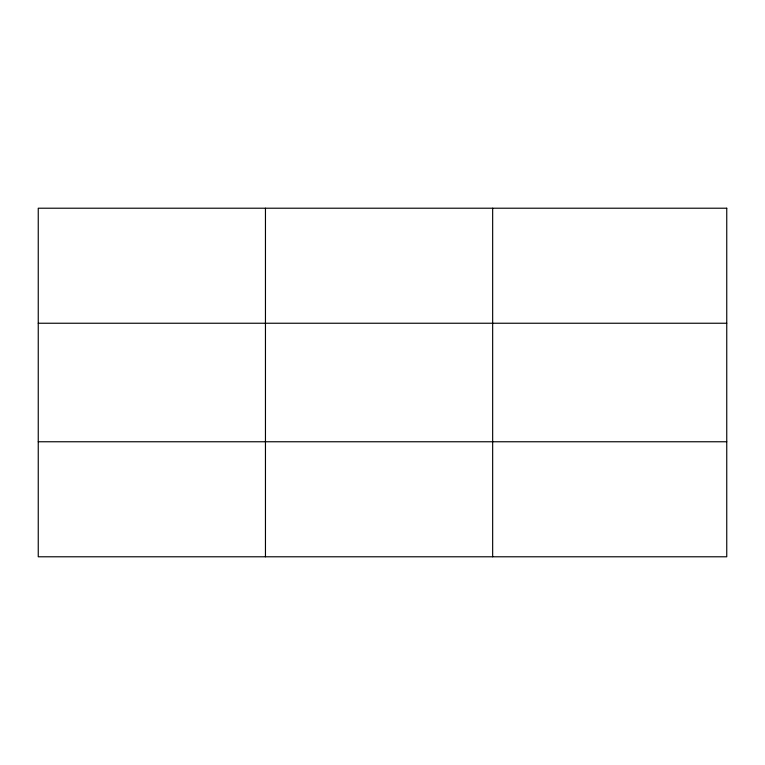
<?xml version="1.0" encoding="UTF-8"?>
<svg xmlns="http://www.w3.org/2000/svg" width="765" height="765" viewBox="0 0 765 765"><rect width="100%" height="100%" fill="white"/><g stroke="black" fill="none" stroke-linecap="round" stroke-linejoin="round"><path stroke-width="1.15" d="M265.455 556.786L265.455 208.214M492.66 556.786L492.66 208.214M38.25 323.241L726.75 323.241M38.25 441.759L726.75 441.759M726.75 208.214L726.75 556.786L38.25 556.786L38.25 208.214L726.75 208.214"/></g></svg>
